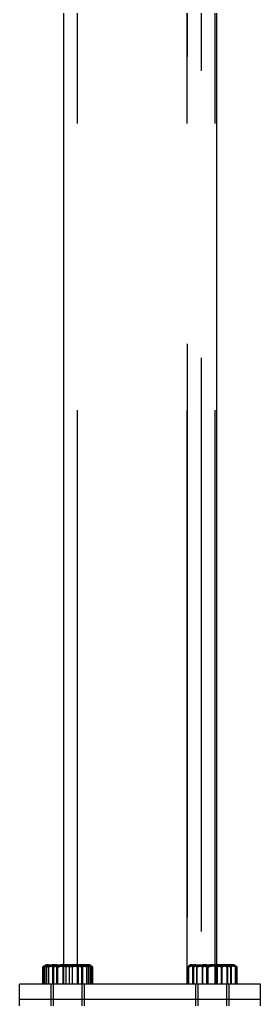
# Model space of a CAD drawing. Header units: metres. Extents: x 0 to 63075, y 0 to 44550.
# Drawn here: x 38204.8 to 38304.8, y 33672.3 to 34078.9 of the extents above; entities that cross this region are included whole.
import ezdxf

# ---------------------------------------------------------------- set-up
doc = ezdxf.new("R2010")
doc.units = ezdxf.units.M
doc.header["$LTSCALE"] = 75
doc.linetypes.add('HIDDEN2', pattern=[4.7625, 3.175, -1.5875])
for name, color, linetype in [('SDM', 7, 'Continuous'), ('SL4', 4, 'Continuous'), ('ST1', 7, 'HIDDEN2')]:
    doc.layers.add(name, color=color, linetype=linetype)

# ---------------------------------------------------------------- blocks, each defined once
blk = doc.blocks.new('A$Cf5e9a517')
at = {"layer": 'SL4'}
for p, q in [((2060.75, 1456.35), (2060.75, 120.65)), ((2124.25, 1456.35), (2124.25, 120.65)), ((2052.14, 112.7), (2052.14, 119.85)), ((2052.71, 120.16), (2052.18, 119.85)), ((2052.18, 112.7), (2052.18, 119.85)), ((2052.7, 120.19), (2052.49, 120.07)), ((2052.68, 112.7), (2052.68, 119.85)), ((2053.34, 120.56), (2052.7, 120.19)), ((2053.5, 120.65), (2053.34, 120.56)), ((2053.66, 120.65), (2053.5, 120.65)), ((2053.66, 120.65), (2059.55, 120.65)), ((2054.64, 112.7), (2054.64, 119.85)), ((2068.39, 120.65), (2059.55, 120.65)), ((2064.46, 112.7), (2064.46, 119.85)), ((2071.5, 120.65), (2068.39, 120.65)), ((2071.66, 120.56), (2071.5, 120.65)), ((2072.32, 119.85), (2071.66, 120.51)), ((2072.32, 112.7), (2072.32, 119.85)), ((2112.18, 112.7), (2112.18, 119.85)), ((2113.5, 120.65), (2112.7, 120.19)), ((2114.23, 120.65), (2113.5, 120.65)), ((2114.23, 120.65), (2121.45, 120.65)), ((2116.29, 112.7), (2116.29, 119.85)), ((2129.72, 120.65), (2121.45, 120.65)), ((2126.61, 112.7), (2126.61, 119.85)), ((2131.5, 120.65), (2129.72, 120.65)), ((2132.3, 120.19), (2131.5, 120.65)), ((2132.82, 119.85), (2132.28, 120.1)), ((2132.82, 112.7), (2132.82, 119.85)), ((2042.5, 106.35), (2042.5, 112.7)), ((2142.5, 112.7), (2042.5, 112.7)), ((2142.5, 106.35), (2142.5, 112.7)), ((2042.5, 100), (2042.5, 106.35)), ((2142.5, 106.35), (2042.5, 106.35)), ((2142.5, 100), (2142.5, 106.35))]:
    blk.add_line(p, q, dxfattribs=at)
for points, knots in [([(2052.18, 119.85), (2052.38, 119.95), (2052.62, 120.08), (2052.87, 120.13), (2052.91, 120.14)], [0, 0, 0, 0, 0.826464, 1, 1, 1, 1]), ([(2052.68, 119.85), (2052.74, 119.94), (2053.06, 120.41), (2053.39, 120.55), (2053.66, 120.65)], [0, 0, 0, 0, 0.1963527, 1, 1, 1, 1]), ([(2053.66, 120.65), (2053.73, 120.64), (2054.07, 120.61), (2054.39, 120.18), (2054.64, 119.85)], [0, 0, 0, 0, 0.220364, 1, 1, 1, 1]), ([(2054.64, 119.85), (2055.44, 120.07), (2057.05, 120.52), (2058.71, 120.61), (2059.55, 120.65)], [0, 0, 0, 0, 0.495458, 1, 1, 1, 1]), ([(2059.55, 120.65), (2059.67, 120.65), (2060.55, 120.64), (2062.21, 120.47), (2063.7, 120.05), (2064.46, 119.85)], [0, 0, 0, 0, 0.07009, 0.530784, 1, 1, 1, 1]), ([(2064.46, 119.85), (2065.1, 120.07), (2066.38, 120.52), (2067.72, 120.61), (2068.39, 120.65)], [0, 0, 0, 0, 0.495458, 1, 1, 1, 1]), ([(2068.39, 120.65), (2068.48, 120.65), (2069.19, 120.64), (2070.52, 120.47), (2071.71, 120.05), (2072.32, 119.85)], [0, 0, 0, 0, 0.07009, 0.530784, 1, 1, 1, 1]), ([(2112.18, 119.85), (2112.31, 119.94), (2112.98, 120.41), (2113.68, 120.55), (2114.23, 120.65)], [0, 0, 0, 0, 0.196353, 1, 1, 1, 1]), ([(2114.23, 120.65), (2114.39, 120.64), (2115.08, 120.61), (2115.76, 120.18), (2116.29, 119.85)], [0, 0, 0, 0, 0.220364, 1, 1, 1, 1]), ([(2116.29, 119.85), (2117.13, 120.07), (2118.82, 120.52), (2120.57, 120.61), (2121.45, 120.65)], [0, 0, 0, 0, 0.495458, 1, 1, 1, 1]), ([(2121.45, 120.65), (2121.57, 120.65), (2122.5, 120.64), (2124.25, 120.47), (2125.82, 120.05), (2126.61, 119.85)], [0, 0, 0, 0, 0.07009, 0.5307844, 1, 1, 1, 1]), ([(2126.61, 119.85), (2127.12, 120.07), (2128.13, 120.52), (2129.19, 120.61), (2129.72, 120.65)], [0, 0, 0, 0, 0.495458, 1, 1, 1, 1]), ([(2129.72, 120.65), (2129.79, 120.65), (2130.35, 120.64), (2131.4, 120.47), (2132.34, 120.05), (2132.82, 119.85)], [0, 0, 0, 0, 0.07009, 0.530784, 1, 1, 1, 1])]:
    blk.add_open_spline(points, degree=3, knots=knots, dxfattribs=at)
at = {"layer": 'ST1'}
for p, q in [((2066.6, 112.7), (2066.6, 1450)), ((2112.05, 1450), (2112.05, 112.7)), ((2117.9, 1444.15), (2117.9, 112.7)), ((2123.75, 112.7), (2123.75, 1392.85)), ((2112.05, 112.7), (2112.05, 775)), ((2052.91, 120.14), (2055.3, 120.65)), ((2053.19, 112.7), (2053.19, 119.85)), ((2053.85, 112.7), (2053.85, 119.85)), ((2056.26, 112.7), (2056.26, 119.85)), ((2056.66, 112.7), (2056.66, 119.85)), ((2057.97, 112.7), (2057.97, 119.85)), ((2058.42, 112.7), (2058.42, 119.85)), ((2060.54, 112.7), (2060.54, 119.85)), ((2060.75, 120.65), (2060.75, 112.7)), ((2061.84, 112.7), (2061.84, 119.85)), ((2063.16, 112.7), (2063.16, 119.85)), ((2066.58, 112.7), (2066.58, 119.85)), ((2067.03, 112.7), (2067.03, 119.85)), ((2068.34, 112.7), (2068.34, 119.85)), ((2068.74, 112.7), (2068.74, 119.85)), ((2070.36, 112.7), (2070.36, 119.85)), ((2071.15, 112.7), (2071.15, 119.85)), ((2071.48, 120.65), (2071.5, 120.65)), ((2072.3, 120.19), (2071.66, 120.56)), ((2071.81, 112.7), (2071.81, 119.85)), ((2072.51, 120.07), (2072.3, 120.19)), ((2072.82, 112.7), (2072.82, 119.85)), ((2072.86, 112.7), (2072.86, 119.85)), ((2112.22, 112.7), (2112.22, 119.85)), ((2112.6, 112.7), (2112.6, 119.85)), ((2112.78, 112.7), (2112.78, 119.85)), ((2112.83, 120.2), (2114.14, 120.65)), ((2114.46, 112.7), (2114.46, 119.85)), ((2114.81, 112.7), (2114.81, 119.85)), ((2116.06, 112.7), (2116.06, 119.85)), ((2118.39, 112.7), (2118.39, 119.85)), ((2118.65, 112.7), (2118.65, 119.85)), ((2120.29, 112.7), (2120.29, 119.85)), ((2120.82, 112.7), (2120.82, 119.85)), ((2124.18, 112.7), (2124.18, 119.85)), ((2124.25, 120.65), (2124.25, 112.7)), ((2124.71, 112.7), (2124.71, 119.85)), ((2126.35, 112.7), (2126.35, 119.85)), ((2128.71, 112.7), (2128.71, 119.85)), ((2128.94, 112.7), (2128.94, 119.85)), ((2130.19, 112.7), (2130.19, 119.85)), ((2130.54, 112.7), (2130.54, 119.85)), ((2132.22, 112.7), (2132.22, 119.85)), ((2132.4, 112.7), (2132.4, 119.85)), ((2132.78, 112.7), (2132.78, 119.85)), ((2055.5, 112.7), (2055.5, 106.35)), ((2056.5, 112.7), (2056.5, 85.5)), ((2068.5, 85.5), (2068.5, 112.7)), ((2069.5, 106.35), (2069.5, 112.7)), ((2115.5, 112.7), (2115.5, 106.35)), ((2116.5, 112.7), (2116.5, 85.5)), ((2128.5, 85.5), (2128.5, 112.7)), ((2129.5, 106.35), (2129.5, 112.7)), ((2055.5, 106.35), (2055.5, 100)), ((2069.5, 100), (2069.5, 106.35)), ((2115.5, 106.35), (2115.5, 100)), ((2129.5, 100), (2129.5, 106.35))]:
    blk.add_line(p, q, dxfattribs=at)
for points, knots in [([(2052.14, 119.85), (2052.32, 119.94), (2053.27, 120.41), (2054.26, 120.55), (2055.05, 120.65)], [0, 0, 0, 0, 0.1963527, 1, 1, 1, 1]), ([(2054.4, 120.65), (2054.35, 120.65), (2053.94, 120.64), (2053.17, 120.47), (2052.48, 120.05), (2052.14, 119.85)], [0, 0, 0, 0, 0.07009, 0.530784, 1, 1, 1, 1]), ([(2056.61, 120.65), (2056.52, 120.65), (2055.81, 120.64), (2054.48, 120.47), (2053.29, 120.05), (2052.68, 119.85)], [0, 0, 0, 0, 0.07009, 0.530784, 1, 1, 1, 1]), ([(2054.22, 120.65), (2054.18, 120.65), (2053.81, 120.64), (2053.3, 120.53), (2052.85, 120.25), (2052.71, 120.16)], [0, 0, 0, 0, 0.095136, 0.720455, 1, 1, 1, 1]), ([(2053.19, 119.85), (2053.24, 120.07), (2053.35, 120.52), (2053.46, 120.61), (2053.52, 120.65)], [0, 0, 0, 0, 0.495458, 1, 1, 1, 1]), ([(2057.51, 120.65), (2057.41, 120.65), (2056.63, 120.64), (2055.17, 120.47), (2053.85, 120.05), (2053.19, 119.85)], [0, 0, 0, 0, 0.07009, 0.530784, 1, 1, 1, 1]), ([(2053.52, 120.65), (2053.53, 120.65), (2053.59, 120.64), (2053.7, 120.47), (2053.8, 120.05), (2053.85, 119.85)], [0, 0, 0, 0, 0.07009, 0.530784, 1, 1, 1, 1]), ([(2053.85, 119.85), (2054.15, 119.94), (2055.66, 120.41), (2057.24, 120.55), (2058.51, 120.65)], [0, 0, 0, 0, 0.196353, 1, 1, 1, 1]), ([(2056.26, 119.85), (2055.93, 120.07), (2055.26, 120.52), (2054.57, 120.61), (2054.22, 120.65)], [0, 0, 0, 0, 0.495458, 1, 1, 1, 1]), ([(2056.66, 119.85), (2056.29, 120.07), (2055.55, 120.52), (2054.79, 120.61), (2054.4, 120.65)], [0, 0, 0, 0, 0.495458, 1, 1, 1, 1]), ([(2055.05, 120.65), (2055.27, 120.64), (2056.26, 120.61), (2057.22, 120.18), (2057.97, 119.85)], [0, 0, 0, 0, 0.220364, 1, 1, 1, 1]), ([(2055.3, 120.65), (2055.53, 120.64), (2056.59, 120.61), (2057.62, 120.18), (2058.42, 119.85)], [0, 0, 0, 0, 0.220364, 1, 1, 1, 1]), ([(2061.42, 120.65), (2061.3, 120.65), (2060.38, 120.64), (2058.63, 120.47), (2057.06, 120.05), (2056.26, 119.85)], [0, 0, 0, 0, 0.07009, 0.530784, 1, 1, 1, 1]), ([(2060.54, 119.85), (2059.9, 120.07), (2058.62, 120.52), (2057.28, 120.61), (2056.61, 120.65)], [0, 0, 0, 0, 0.495458, 1, 1, 1, 1]), ([(2061.84, 120.65), (2061.72, 120.65), (2060.79, 120.64), (2059.04, 120.47), (2057.46, 120.05), (2056.66, 119.85)], [0, 0, 0, 0, 0.07009, 0.530784, 1, 1, 1, 1]), ([(2061.84, 119.85), (2061.13, 120.07), (2059.72, 120.52), (2058.25, 120.61), (2057.51, 120.65)], [0, 0, 0, 0, 0.495458, 1, 1, 1, 1]), ([(2057.97, 119.85), (2058.81, 120.07), (2060.51, 120.52), (2062.27, 120.61), (2063.16, 120.65)], [0, 0, 0, 0, 0.495458, 1, 1, 1, 1]), ([(2058.42, 119.85), (2059.26, 120.07), (2060.95, 120.52), (2062.69, 120.61), (2063.58, 120.65)], [0, 0, 0, 0, 0.495458, 1, 1, 1, 1]), ([(2058.51, 120.65), (2058.85, 120.64), (2060.43, 120.61), (2061.97, 120.18), (2063.16, 119.85)], [0, 0, 0, 0, 0.220364, 1, 1, 1, 1]), ([(2065.45, 120.65), (2065.33, 120.65), (2064.45, 120.64), (2062.79, 120.47), (2061.3, 120.05), (2060.54, 119.85)], [0, 0, 0, 0, 0.07009, 0.530784, 1, 1, 1, 1]), ([(2066.58, 119.85), (2065.74, 120.07), (2064.05, 120.52), (2062.31, 120.61), (2061.42, 120.65)], [0, 0, 0, 0, 0.495458, 1, 1, 1, 1]), ([(2067.03, 119.85), (2066.19, 120.07), (2064.49, 120.52), (2062.73, 120.61), (2061.84, 120.65)], [0, 0, 0, 0, 0.495458, 1, 1, 1, 1]), ([(2066.49, 120.65), (2065.23, 120.55), (2063.65, 120.41), (2062.13, 119.94), (2061.84, 119.85)], [0, 0, 0, 0, 0.803647, 1, 1, 1, 1]), ([(2063.16, 120.65), (2063.28, 120.65), (2064.21, 120.64), (2065.96, 120.47), (2067.54, 120.05), (2068.34, 119.85)], [0, 0, 0, 0, 0.07009, 0.530784, 1, 1, 1, 1]), ([(2063.16, 119.85), (2063.87, 120.07), (2065.28, 120.52), (2066.75, 120.61), (2067.49, 120.65)], [0, 0, 0, 0, 0.495458, 1, 1, 1, 1]), ([(2063.58, 120.65), (2063.7, 120.65), (2064.62, 120.64), (2066.37, 120.47), (2067.94, 120.05), (2068.74, 119.85)], [0, 0, 0, 0, 0.07009, 0.530784, 1, 1, 1, 1]), ([(2070.36, 119.85), (2069.56, 120.07), (2067.95, 120.52), (2066.29, 120.61), (2065.45, 120.65)], [0, 0, 0, 0, 0.495458, 1, 1, 1, 1]), ([(2071.15, 119.85), (2069.95, 120.18), (2068.42, 120.61), (2066.84, 120.64), (2066.49, 120.65)], [0, 0, 0, 0, 0.779636, 1, 1, 1, 1]), ([(2069.7, 120.65), (2068.85, 120.55), (2067.8, 120.41), (2066.78, 119.94), (2066.58, 119.85)], [0, 0, 0, 0, 0.803647, 1, 1, 1, 1]), ([(2069.95, 120.65), (2069.15, 120.55), (2068.16, 120.41), (2067.21, 119.94), (2067.03, 119.85)], [0, 0, 0, 0, 0.803647, 1, 1, 1, 1]), ([(2067.49, 120.65), (2067.59, 120.65), (2068.37, 120.64), (2069.83, 120.47), (2071.15, 120.05), (2071.81, 119.85)], [0, 0, 0, 0, 0.07009, 0.530784, 1, 1, 1, 1]), ([(2068.34, 119.85), (2068.71, 120.07), (2069.45, 120.52), (2070.21, 120.61), (2070.6, 120.65)], [0, 0, 0, 0, 0.495458, 1, 1, 1, 1]), ([(2068.74, 119.85), (2069.07, 120.07), (2069.74, 120.52), (2070.43, 120.61), (2070.78, 120.65)], [0, 0, 0, 0, 0.495458, 1, 1, 1, 1]), ([(2072.82, 119.85), (2072.02, 120.18), (2070.99, 120.61), (2069.93, 120.64), (2069.7, 120.65)], [0, 0, 0, 0, 0.779636, 1, 1, 1, 1]), ([(2072.86, 119.85), (2072.11, 120.18), (2071.15, 120.61), (2070.16, 120.64), (2069.95, 120.65)], [0, 0, 0, 0, 0.779636, 1, 1, 1, 1]), ([(2071.34, 120.65), (2071.07, 120.55), (2070.74, 120.41), (2070.42, 119.94), (2070.36, 119.85)], [0, 0, 0, 0, 0.803647, 1, 1, 1, 1]), ([(2070.6, 120.65), (2070.65, 120.65), (2071.06, 120.64), (2071.83, 120.47), (2072.52, 120.05), (2072.86, 119.85)], [0, 0, 0, 0, 0.07009, 0.530784, 1, 1, 1, 1]), ([(2070.78, 120.65), (2070.82, 120.65), (2071.19, 120.64), (2071.88, 120.47), (2072.5, 120.05), (2072.82, 119.85)], [0, 0, 0, 0, 0.07009, 0.5307844, 1, 1, 1, 1]), ([(2071.48, 120.65), (2071.47, 120.65), (2071.41, 120.64), (2071.3, 120.47), (2071.2, 120.05), (2071.15, 119.85)], [0, 0, 0, 0, 0.07009, 0.530784, 1, 1, 1, 1]), ([(2071.66, 120.51), (2071.63, 120.54), (2071.52, 120.66), (2071.41, 120.66), (2071.34, 120.65)], [0, 0, 0, 0, 0.320711, 1, 1, 1, 1]), ([(2071.81, 119.85), (2071.76, 120.07), (2071.65, 120.52), (2071.54, 120.61), (2071.48, 120.65)], [0, 0, 0, 0, 0.495458, 1, 1, 1, 1]), ([(2115.28, 120.65), (2115.21, 120.65), (2114.65, 120.64), (2113.6, 120.47), (2112.66, 120.05), (2112.18, 119.85)], [0, 0, 0, 0, 0.07009, 0.530784, 1, 1, 1, 1]), ([(2115.43, 120.65), (2115.36, 120.65), (2114.78, 120.64), (2113.69, 120.47), (2112.71, 120.05), (2112.22, 119.85)], [0, 0, 0, 0, 0.07009, 0.530784, 1, 1, 1, 1]), ([(2112.6, 119.85), (2112.85, 119.94), (2114.1, 120.41), (2115.4, 120.55), (2116.45, 120.65)], [0, 0, 0, 0, 0.196353, 1, 1, 1, 1]), ([(2112.78, 119.85), (2113.03, 119.94), (2114.34, 120.41), (2115.7, 120.55), (2116.8, 120.65)], [0, 0, 0, 0, 0.196353, 1, 1, 1, 1]), ([(2114.46, 119.85), (2114.32, 120.07), (2114.05, 120.52), (2113.76, 120.61), (2113.62, 120.65)], [0, 0, 0, 0, 0.495458, 1, 1, 1, 1]), ([(2114.81, 119.85), (2114.63, 120.07), (2114.27, 120.52), (2113.89, 120.61), (2113.71, 120.65)], [0, 0, 0, 0, 0.495458, 1, 1, 1, 1]), ([(2114.14, 120.65), (2114.28, 120.64), (2114.93, 120.61), (2115.57, 120.18), (2116.06, 119.85)], [0, 0, 0, 0, 0.220364, 1, 1, 1, 1]), ([(2119.32, 120.65), (2119.21, 120.65), (2118.33, 120.64), (2116.69, 120.47), (2115.21, 120.05), (2114.46, 119.85)], [0, 0, 0, 0, 0.07009, 0.530784, 1, 1, 1, 1]), ([(2119.76, 120.65), (2119.64, 120.65), (2118.75, 120.64), (2117.08, 120.47), (2115.57, 120.05), (2114.81, 119.85)], [0, 0, 0, 0, 0.07009, 0.530784, 1, 1, 1, 1]), ([(2118.39, 119.85), (2117.88, 120.07), (2116.87, 120.52), (2115.81, 120.61), (2115.28, 120.65)], [0, 0, 0, 0, 0.495458, 1, 1, 1, 1]), ([(2118.65, 119.85), (2118.13, 120.07), (2117.08, 120.52), (2115.98, 120.61), (2115.43, 120.65)], [0, 0, 0, 0, 0.495458, 1, 1, 1, 1]), ([(2116.06, 119.85), (2116.9, 120.07), (2118.58, 120.52), (2120.33, 120.61), (2121.2, 120.65)], [0, 0, 0, 0, 0.495458, 1, 1, 1, 1]), ([(2116.45, 120.65), (2116.73, 120.64), (2118.03, 120.61), (2119.3, 120.18), (2120.29, 119.85)], [0, 0, 0, 0, 0.2203639, 1, 1, 1, 1]), ([(2116.8, 120.65), (2117.1, 120.64), (2118.46, 120.61), (2119.78, 120.18), (2120.82, 119.85)], [0, 0, 0, 0, 0.220364, 1, 1, 1, 1]), ([(2123.55, 120.65), (2123.43, 120.65), (2122.5, 120.64), (2120.75, 120.47), (2119.18, 120.05), (2118.39, 119.85)], [0, 0, 0, 0, 0.07009, 0.5307844, 1, 1, 1, 1]), ([(2123.8, 120.65), (2123.67, 120.65), (2122.75, 120.64), (2121.01, 120.47), (2119.44, 120.05), (2118.65, 119.85)], [0, 0, 0, 0, 0.07009, 0.5307844, 1, 1, 1, 1]), ([(2124.18, 119.85), (2123.39, 120.07), (2121.8, 120.52), (2120.15, 120.61), (2119.32, 120.65)], [0, 0, 0, 0, 0.495458, 1, 1, 1, 1]), ([(2124.71, 119.85), (2123.9, 120.07), (2122.28, 120.52), (2120.6, 120.61), (2119.76, 120.65)], [0, 0, 0, 0, 0.495458, 1, 1, 1, 1]), ([(2120.29, 119.85), (2121.1, 120.07), (2122.72, 120.52), (2124.4, 120.61), (2125.24, 120.65)], [0, 0, 0, 0, 0.495458, 1, 1, 1, 1]), ([(2120.82, 119.85), (2121.61, 120.07), (2123.2, 120.52), (2124.85, 120.61), (2125.68, 120.65)], [0, 0, 0, 0, 0.495458, 1, 1, 1, 1]), ([(2121.2, 120.65), (2121.33, 120.65), (2122.25, 120.64), (2123.99, 120.47), (2125.56, 120.05), (2126.35, 119.85)], [0, 0, 0, 0, 0.07009, 0.5307844, 1, 1, 1, 1]), ([(2128.71, 119.85), (2127.87, 120.07), (2126.18, 120.52), (2124.43, 120.61), (2123.55, 120.65)], [0, 0, 0, 0, 0.495458, 1, 1, 1, 1]), ([(2128.94, 119.85), (2128.1, 120.07), (2126.42, 120.52), (2124.67, 120.61), (2123.8, 120.65)], [0, 0, 0, 0, 0.495458, 1, 1, 1, 1]), ([(2128.2, 120.65), (2127.11, 120.55), (2125.75, 120.41), (2124.44, 119.94), (2124.18, 119.85)], [0, 0, 0, 0, 0.803647, 1, 1, 1, 1]), ([(2128.55, 120.65), (2127.51, 120.55), (2126.21, 120.41), (2124.95, 119.94), (2124.71, 119.85)], [0, 0, 0, 0, 0.803647, 1, 1, 1, 1]), ([(2125.24, 120.65), (2125.36, 120.65), (2126.25, 120.64), (2127.92, 120.47), (2129.43, 120.05), (2130.19, 119.85)], [0, 0, 0, 0, 0.07009, 0.530784, 1, 1, 1, 1]), ([(2125.68, 120.65), (2125.79, 120.65), (2126.67, 120.64), (2128.31, 120.47), (2129.79, 120.05), (2130.54, 119.85)], [0, 0, 0, 0, 0.07009, 0.530784, 1, 1, 1, 1]), ([(2126.35, 119.85), (2126.87, 120.07), (2127.92, 120.52), (2129.02, 120.61), (2129.57, 120.65)], [0, 0, 0, 0, 0.495458, 1, 1, 1, 1]), ([(2132.22, 119.85), (2131.19, 120.18), (2129.86, 120.61), (2128.5, 120.64), (2128.2, 120.65)], [0, 0, 0, 0, 0.779636, 1, 1, 1, 1]), ([(2132.4, 119.85), (2131.41, 120.18), (2130.14, 120.61), (2128.84, 120.64), (2128.55, 120.65)], [0, 0, 0, 0, 0.779636, 1, 1, 1, 1]), ([(2130.77, 120.65), (2130.21, 120.55), (2129.51, 120.41), (2128.84, 119.94), (2128.71, 119.85)], [0, 0, 0, 0, 0.803647, 1, 1, 1, 1]), ([(2130.86, 120.65), (2130.34, 120.55), (2129.69, 120.41), (2129.06, 119.94), (2128.94, 119.85)], [0, 0, 0, 0, 0.803647, 1, 1, 1, 1]), ([(2129.57, 120.65), (2129.64, 120.65), (2130.22, 120.64), (2131.31, 120.47), (2132.29, 120.05), (2132.78, 119.85)], [0, 0, 0, 0, 0.07009, 0.530784, 1, 1, 1, 1]), ([(2130.19, 119.85), (2130.37, 120.07), (2130.73, 120.52), (2131.11, 120.61), (2131.29, 120.65)], [0, 0, 0, 0, 0.495458, 1, 1, 1, 1]), ([(2130.54, 119.85), (2130.68, 120.07), (2130.95, 120.52), (2131.24, 120.61), (2131.38, 120.65)], [0, 0, 0, 0, 0.495458, 1, 1, 1, 1]), ([(2132.28, 120.1), (2131.93, 120.32), (2131.43, 120.62), (2130.92, 120.64), (2130.77, 120.65)], [0, 0, 0, 0, 0.701035, 1, 1, 1, 1]), ([(2132.17, 120.16), (2131.88, 120.35), (2131.45, 120.63), (2131, 120.64), (2130.86, 120.65)], [0, 0, 0, 0, 0.676422, 1, 1, 1, 1])]:
    blk.add_open_spline(points, degree=3, knots=knots, dxfattribs=at)

msp = doc.modelspace()

# ---------------------------------------------------------------- block references
at = {"layer": 'SDM'}
msp.add_blockref('A$Cf5e9a517', (36162.25, 33565.92), dxfattribs=at)

doc.saveas('drawing.dxf')
